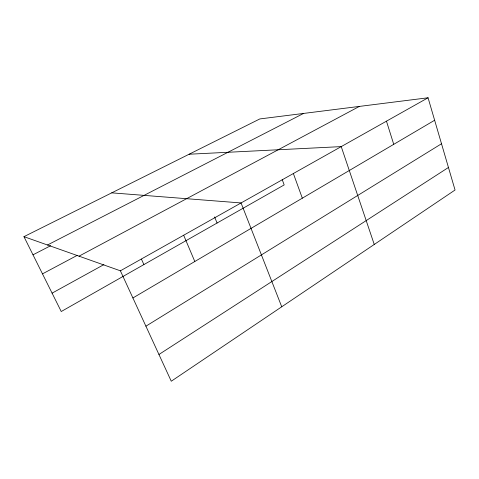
<?xml version="1.0" encoding="UTF-8"?>
<svg xmlns="http://www.w3.org/2000/svg" width="479" height="479" viewBox="0 0 479 479"><rect width="100%" height="100%" fill="white"/><g stroke="black" fill="none" stroke-linecap="round" stroke-linejoin="round"><path stroke-width="0.72" d="M158.944 354.484L448.452 167.47M145.909 326.187L441.512 143.754M132.905 297.962L434.633 120.247M120.391 270.815L428.058 97.776L455.05 190.019L171.266 381.224L120.391 270.815L23.95 236.662L259.822 118.936L428.058 97.776M52.085 293.148L103.877 264.624M42.481 273.868L77.263 255.337M79.017 256.163L359.364 106.416M47.487 244.997L303.578 113.433M32.997 254.822L50.726 245.679M189.115 154.226L341.228 146.61L374.249 244.458M111.727 192.851L241.063 202.946L281.736 306.788M23.95 236.662L61.24 311.524L284.173 184.918L282.173 179.499M141.461 259.157L143.892 264.582M183.667 235.231L194.809 261.504M214.592 216.927L217.071 223.028M293.37 173.53L302.321 198.18M386.463 121.169L393.738 144.335"/></g></svg>
